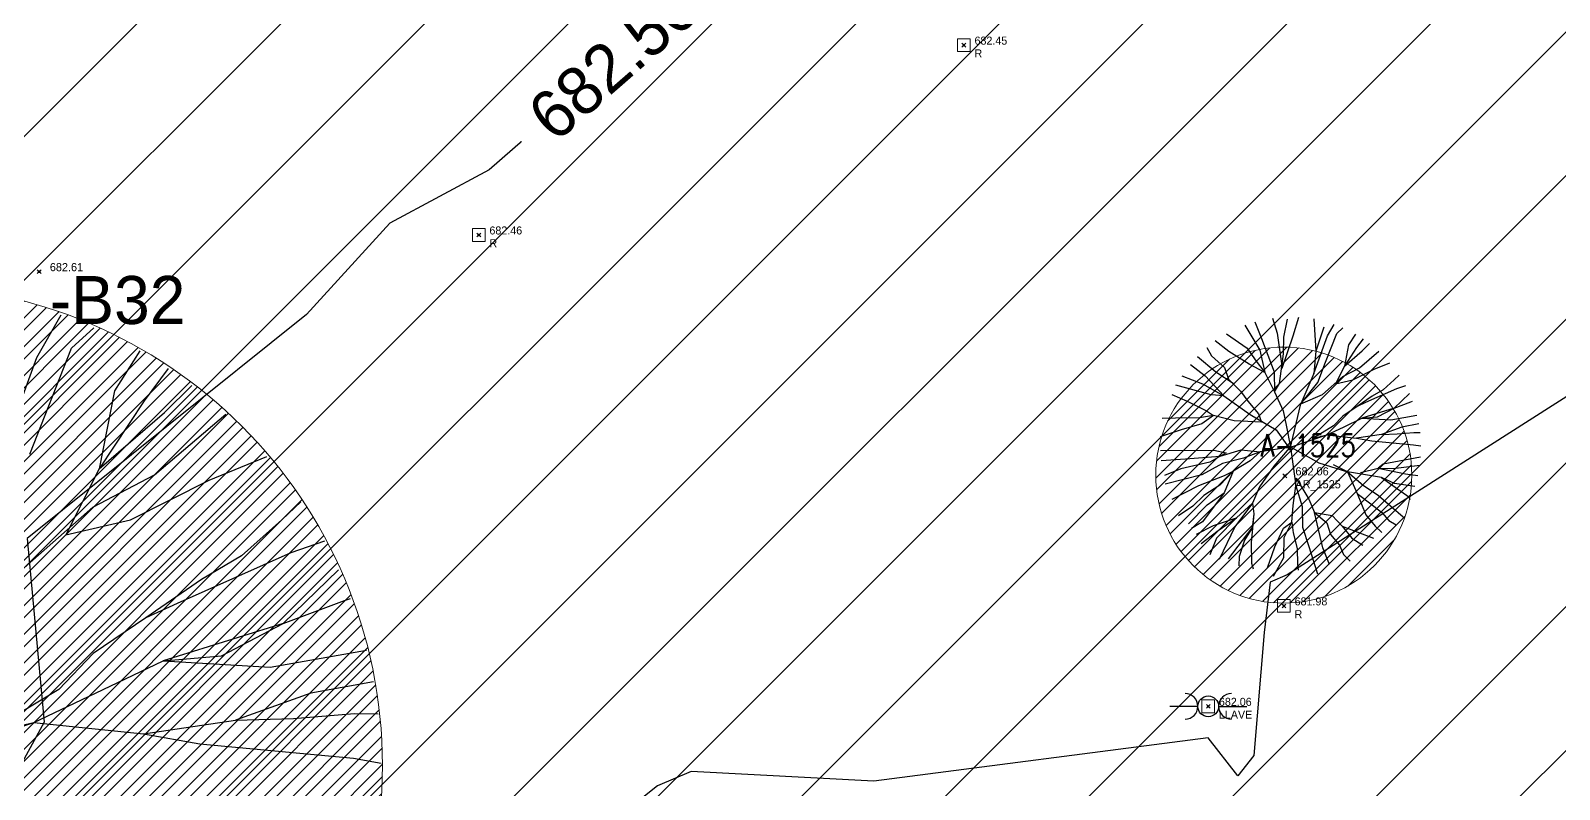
# Model space of a CAD drawing. Extents: x 350769 to 354978, y 6304672 to 6307963.
# Drawn here: x 352335.83 to 352359.71, y 6305973.74 to 6305985.59 of the extents above; entities that cross this region are included whole.
import ezdxf

# ---------------------------------------------------------------- set-up
doc = ezdxf.new("R2010")
doc.units = 0
doc.header["$PDMODE"] = 35
doc.header["$PDSIZE"] = 0.03
doc.linetypes.add('CONTINUOS', pattern=[0])
doc.linetypes.add('DASHDOT', pattern=[1, 0.5, -0.25, 0, -0.25])
doc.layers.get('0').update_dxf_attribs({"linetype": 'CONTINUOUS'})
doc.layers.get('Defpoints').update_dxf_attribs({"linetype": 'CONTINUOUS'})
for name, color, linetype in [('02_Geo ext_Acotamiento', 7, 'CONTINUOUS'), ('03_Pav ext_HCV', 34, 'CONTINUOUS'), ('03_Pav ext_Vereda HC', 42, 'CONTINUOUS'), ('03_Pav proy_Solera Tipo A', 1, 'CONTINUOUS'), ('03_S2_Pav ext_Borde vereda', 7, 'CONTINUOUS'), ('1-ARBOL NOMBRE', 3, 'CONTINUOUS'), ('1-ARBOL PTO', 7, 'CONTINUOUS'), ('C-TINN', 5, 'CONTINUOUS'), ('C-TOPO-MAJR', 9, 'CONTINUOUS'), ('C-TOPO-MINR', 8, 'CONTINUOUS'), ('Paisajismo', 253, 'CONTINUOUS'), ('V-NODE-TEXT DIC 2012', 31, 'CONTINUOUS'), ('Z-LLAV', 253, 'CONTINUOUS')]:
    doc.layers.add(name, color=color, linetype=linetype)
doc.layers.add('0_ASD_LINEA OFICIAL', color=253, linetype='DASHDOT', lineweight=20)
doc.layers.add('0_ASD_TOPOGRAFIA_ELEMENTOS', color=7, linetype='CONTINUOS', lineweight=5, true_color=0xbdbdbd)
doc.styles.add('ROMANS', font='romans.shx', dxfattribs={"width": 0.65})
doc.dimstyles.new('Principal', dxfattribs={"dimscale": 0, "dimtxt": 2, "dimasz": 2, "dimexe": 1, "dimexo": 1, "dimtad": 1, "dimrnd": 0.05, "dimzin": 1, "dimtxsty": 'ROMANS', "dimcen": 2.5, "dimclrt": 2, "dimaunit": 2, "dimadec": 0, "dimazin": 0, "dimtfac": 1, "dimtmove": 0, "dimatfit": 3, "dimfxl": 1, "dimfxlon": 1, "dimarcsym": 0})

# ---------------------------------------------------------------- blocks, each defined once
blk = doc.blocks.new('LLAV')
at = {"layer": 'Z-LLAV'}
for p, q in [((-0.4049999999997453, 0), (-1.5, 0)), ((0.4049999999997453, 0), (1.5, 0))]:
    blk.add_line(p, q, dxfattribs=at)
blk.add_circle((0, 0), 0.405, dxfattribs=at)
for centre, start, end in [((-0.9049999999997453, 0), 270, 90), ((0.9049999999997453, 0), 90, 270)]:
    blk.add_arc(centre, 0.5, start, end, dxfattribs=at)
blk = doc.blocks.new('A$C27410629')
at = {"true_color": 0x136734, "transparency": 33554559}
h = blk.add_hatch(dxfattribs=at)
h.set_pattern_fill('ANSI31', color=116, scale=0.5)
h.set_pattern_definition([(45, (-8759.562515186517, -519.1035735587502), (-1.122532015133644, 1.122532015133644), [])])
h.paths.add_polyline_path([(137.5068959888558, 1252.464406617455, 0.1176268807227723), (109.8147584422568, 1254.193915082657, 0.06692451075002814), (94.44469839795602, 1249.334472017372, 0.3153492887079504), (64.30173641118381, 1196.270282113329, 0.02268268711599586), (65.7292635223912, 1185.310127003227), (112.3603922077091, 1218.953454515778), (153.4782689701005, 1161.962272479494), (172.1053089193083, 1139.480769404351), (187.9579650288579, 1141.807885415954), (193.565073162812, 1120.465553675225), (224.197974734232, 1050.129297271156), (250.6203797236194, 989.4787086543838), (268.1526288855184, 972.7353945672494, 7.254700715645028e-06), (291.4898137452492, 983.2987389690225), (238.1945199318034, 1105.633967029937), (205.2934048173047, 1181.112163638985), (177.0531538182076, 1197.651557407602)])
at = {"true_color": 0xf8d731, "transparency": 33554559}
h = blk.add_hatch(dxfattribs=at)
h.set_pattern_fill('ANSI31', color=40, scale=0.5)
h.set_pattern_definition([(45, (-8562.389606185756, -452.7772535526492), (-1.122532015133644, 1.122532015133644), [])])
h.paths.add_polyline_path([(112.3603922079938, 1218.953454516186), (65.72926352267586, 1185.310127003635, 0.04113116297929446), (70.93430501728926, 1165.446933868518, 0.01403462391349817), (80.53034666708209, 1140.452970316796), (85.58360470618118, 1125.976145258928), (117.4026874122528, 1137.08554251631), (153.4782689703861, 1161.962272479902)], flags=17)
at = {"layer": '0_ASD_LINEA OFICIAL', "ltscale": 8, "const_width": 0.5}
blk.add_lwpolyline([(250.6203797236194, 989.4787086543838), (268.1526288854875, 972.7353945673531, 7.254700715664111e-06), (291.4898137452146, 983.2987389692971), (291.4898137452146, 983.2987389692971), (238.1945199318034, 1105.633967029937), (205.2934048173047, 1181.112163638985), (177.0531538182076, 1197.651557407602), (137.6146324061954, 1252.315079214)], format="xyb", dxfattribs=at)
blk = doc.blocks.new('1.0 - LO RECABARREN LOTEO PARQUE - VEGETACION EXISTENTE ETAPA MUNICIPAL__2024')
at = {"layer": 'Paisajismo'}
for p, q in [((352335.9284867065, 6305980.487627073), (352336.3084165989, 6305981.150015232)), ((352355.2298990869, 6305981.099989478), (352355.3006966974, 6305980.867458651)), ((352355.4065053921, 6305980.800198589), (352355.4636092538, 6305981.083574914)), ((352355.5532095394, 6305980.823741742), (352355.6407356583, 6305981.115771704)), ((352355.8750510456, 6305981.087331691), (352355.907017868, 6305980.58387196)), ((352336.4687396043, 6305980.630442317), (352336.8176985962, 6305980.948540171)), ((352354.5094603776, 6305980.855167878), (352354.834002213, 6305980.629990106)), ((352354.7950218993, 6305980.988927955), (352355.0325629329, 6305980.599877176)), ((352354.9545703667, 6305981.041664399), (352355.056805241, 6305980.780941555)), ((352355.3006966974, 6305980.867458651), (352355.3780676775, 6305980.320709637)), ((352356.0304995114, 6305980.956503408), (352355.907017868, 6305980.58387196)), ((352356.0590518739, 6305980.412913932), (352356.2357312829, 6305980.862120045)), ((352356.0891095688, 6305980.823360761), (352356.1922204865, 6305981.003129324)), ((352356.2357312829, 6305980.862120045), (352356.3304368657, 6305980.948450082)), ((352356.5251203174, 6305980.850337144), (352356.4177070908, 6305980.680834581)), ((352335.8177339653, 6305978.97526521), (352336.4687396043, 6305980.630442317)), ((352337.5350432238, 6305980.587026194), (352337.1392607353, 6305979.962464876)), ((352354.2020768785, 6305980.641382003), (352354.2754097133, 6305980.511239448)), ((352354.5449965644, 6305980.579870955), (352354.3359860945, 6305980.744926499)), ((352354.834002213, 6305980.629990106), (352354.9599231943, 6305980.446595808)), ((352355.0325629329, 6305980.599877176), (352355.1114691396, 6305980.249788378)), ((352355.056805241, 6305980.780941555), (352355.2539837064, 6305980.26002688)), ((352355.3780676775, 6305980.320709637), (352355.5532095394, 6305980.823741742)), ((352355.4016246024, 6305980.541694861), (352355.4065053921, 6305980.800198589)), ((352355.8745612992, 6305980.235380491), (352356.0891095688, 6305980.823360761)), ((352356.4177070908, 6305980.680834581), (352356.3530163823, 6305980.350988244)), ((352356.5435956958, 6305980.639508454), (352356.3530163823, 6305980.350988244)), ((352356.3530163823, 6305980.350988244), (352356.6303393884, 6305980.589184293)), ((352356.6456034262, 6305980.775599393), (352356.5435956958, 6305980.639508454)), ((352356.6303393884, 6305980.589184293), (352356.7451760957, 6305980.704495549)), ((352335.1379467443, 6305978.321112745), (352335.9284867065, 6305980.487627073)), ((352353.946795262, 6305980.37694531), (352354.1772541982, 6305980.197322845)), ((352354.0563274961, 6305980.501461887), (352354.3441258026, 6305980.262333131)), ((352354.2754097133, 6305980.511239448), (352354.4789332115, 6305980.326379943)), ((352354.8627507933, 6305980.379125838), (352354.5449965644, 6305980.579870955)), ((352355.1114691396, 6305980.249788378), (352354.8627507933, 6305980.379125838)), ((352354.9599231943, 6305980.446595808), (352355.1114691396, 6305980.249788378)), ((352355.3411041736, 6305980.077365171), (352355.4016246024, 6305980.541694861)), ((352355.907017868, 6305980.58387196), (352355.8745612992, 6305980.235380491)), ((352355.9365463722, 6305980.091982366), (352356.0590518739, 6305980.412913932)), ((352356.3530163823, 6305980.350988244), (352356.2113225744, 6305980.071282157)), ((352356.5878722401, 6305980.325350225), (352356.8905159672, 6305980.582883117)), ((352356.8198155735, 6305980.303225409), (352357.0634965075, 6305980.40311487)), ((352337.9789839392, 6305980.311642106), (352337.60311893, 6305979.81019166)), ((352353.8112062692, 6305980.200930047), (352354.1377748488, 6305980.074225447)), ((352354.1772541982, 6305980.197322845), (352354.4706358749, 6305979.886923929)), ((352354.3441258026, 6305980.262333131), (352354.6328427768, 6305980.071873393)), ((352354.4789332115, 6305980.326379943), (352354.5401861732, 6305980.144206638)), ((352354.5401861732, 6305980.144206638), (352354.7307751538, 6305979.959590267)), ((352355.1114691396, 6305980.249788378), (352355.2610612517, 6305979.949577975)), ((352355.2539837064, 6305980.26002688), (352355.2610612517, 6305979.949577975)), ((352355.8745612992, 6305980.235380491), (352355.6715247947, 6305979.76081125)), ((352356.010732322, 6305979.909563795), (352356.3265112601, 6305980.188057174)), ((352356.2113225744, 6305980.071282157), (352356.4853372292, 6305980.134269483)), ((352356.3265112601, 6305980.188057174), (352356.5878722401, 6305980.325350225)), ((352356.4853372292, 6305980.134269483), (352356.8198155735, 6305980.303225409)), ((352357.1276747998, 6305980.134141459), (352356.9566068033, 6305979.982214285)), ((352357.2079734215, 6305980.211413213), (352357.1276747998, 6305980.134141459)), ((352337.1392607353, 6305979.962464876), (352336.9008967046, 6305978.747089372)), ((352337.9227409697, 6305979.624763641), (352338.3458765485, 6305980.049647778)), ((352353.6553211045, 6305979.905321412), (352353.8969906534, 6305979.803385565)), ((352354.2691438941, 6305979.903469176), (352353.721905258, 6305980.051217057)), ((352354.1377748488, 6305980.074225447), (352354.4706358749, 6305979.886923929)), ((352354.4706358749, 6305979.886923929), (352354.2691438941, 6305979.903469176)), ((352354.4706358749, 6305979.886923929), (352354.8791485825, 6305979.594755253)), ((352354.7307751538, 6305979.959590267), (352354.8442512076, 6305979.802290637)), ((352355.2610612517, 6305979.949577975), (352355.3411041736, 6305980.077365171)), ((352355.2610612517, 6305979.949577975), (352355.3977203757, 6305979.649612838)), ((352355.6715247947, 6305979.76081125), (352355.9365463722, 6305980.091982366)), ((352355.6715247947, 6305979.76081125), (352356.010732322, 6305979.909563795)), ((352356.7865149484, 6305979.881986992), (352356.5505348816, 6305979.718355029)), ((352357.1647692149, 6305979.994856352), (352356.683267524, 6305979.779990002)), ((352356.9566068033, 6305979.982214285), (352356.7865149484, 6305979.881986992)), ((352357.3680289835, 6305979.922857641), (352357.1323104717, 6305979.694441259)), ((352357.3081253861, 6305980.043907915), (352357.1647692149, 6305979.994856352)), ((352337.60311893, 6305979.81019166), (352336.9008967046, 6305978.747089372)), ((352353.8969906534, 6305979.803385565), (352354.1961831081, 6305979.65167727)), ((352354.1961831081, 6305979.65167727), (352354.3095738894, 6305979.579649654)), ((352354.8442512076, 6305979.802290637), (352355.0087301409, 6305979.605237941)), ((352355.3977203757, 6305979.649612838), (352355.4453067288, 6305979.428908564)), ((352355.5026535536, 6305979.039931442), (352355.6715247947, 6305979.76081125)), ((352356.5505348816, 6305979.718355029), (352356.3277318739, 6305979.567404659)), ((352356.683267524, 6305979.779990002), (352356.5505348816, 6305979.718355029)), ((352357.1323104717, 6305979.694441259), (352356.6247208517, 6305979.535937536)), ((352356.8709509803, 6305979.557148179), (352357.1323104717, 6305979.694441259)), ((352357.1323104717, 6305979.694441259), (352357.3929393202, 6305979.792958049)), ((352357.3929393202, 6305979.792958049), (352357.4182230326, 6305979.800853537)), ((352336.9008967046, 6305978.747089372), (352337.9227409697, 6305979.624763641)), ((352337.7662634651, 6305978.652621688), (352338.8814062768, 6305979.601545874)), ((352353.7136436098, 6305979.539181978), (352353.5064595346, 6305979.530164496)), ((352354.0889672361, 6305979.545025907), (352353.7136436098, 6305979.539181978)), ((352354.1241417348, 6305979.448554368), (352353.8008740066, 6305979.357285239)), ((352354.3095738894, 6305979.579649654), (352354.0889672361, 6305979.545025907)), ((352354.3095738894, 6305979.579649654), (352354.1241417348, 6305979.448554368)), ((352354.6314542108, 6305979.495993167), (352354.3095738894, 6305979.579649654)), ((352355.0580247674, 6305979.475009812), (352354.6314542108, 6305979.495993167)), ((352354.8791485825, 6305979.594755253), (352355.2886359636, 6305979.354287567)), ((352355.0087301409, 6305979.605237941), (352355.0580247674, 6305979.475009812)), ((352355.4453067288, 6305979.428908564), (352355.513052122, 6305979.08432099)), ((352356.1825313831, 6305979.41498908), (352355.8684607182, 6305979.226971844)), ((352356.0763769251, 6305979.274765587), (352356.3374938545, 6305979.399132859)), ((352356.3277318739, 6305979.567404659), (352356.1825313831, 6305979.41498908)), ((352356.3374938545, 6305979.399132859), (352356.6247208517, 6305979.535937536)), ((352356.6247208517, 6305979.535937536), (352356.8709509803, 6305979.557148179)), ((352356.6247208517, 6305979.535937536), (352357.0776575293, 6305979.509636772)), ((352357.2509613757, 6305979.399254425), (352356.9304941798, 6305979.284498759)), ((352357.0776575293, 6305979.509636772), (352357.4868208431, 6305979.581645961)), ((352357.5159342763, 6305979.447030471), (352357.2509613757, 6305979.399254425)), ((352353.8008740066, 6305979.357285239), (352353.4772387072, 6305979.246548255)), ((352355.2886359636, 6305979.354287567), (352355.4523827854, 6305979.118459689)), ((352355.513052122, 6305979.08432099), (352356.0763769251, 6305979.274765587)), ((352355.8684607182, 6305979.226971844), (352356.0763769251, 6305979.274765587)), ((352356.0763769251, 6305979.274765587), (352356.541261383, 6305979.227198054)), ((352356.9304941798, 6305979.284498759), (352356.541261383, 6305979.227198054)), ((352356.541261383, 6305979.227198054), (352356.7792000299, 6305979.184204169)), ((352356.7792000299, 6305979.184204169), (352357.430881248, 6305979.123213283)), ((352356.9304941798, 6305979.284498759), (352357.1764802578, 6305979.292783622)), ((352357.1764802578, 6305979.292783622), (352357.4356448834, 6305979.313750049)), ((352357.4356448834, 6305979.313750049), (352357.5357535663, 6305979.311859906)), ((352338.6208985288, 6305978.571099003), (352339.5187827988, 6305978.939158883)), ((352353.4782275034, 6305979.033489272), (352354.3112287363, 6305979.036055947)), ((352353.8698252066, 6305978.902673269), (352354.414020475, 6305978.944117749)), ((352354.5052995117, 6305978.993442659), (352354.2492950275, 6305978.852216818)), ((352354.3112287363, 6305979.036055947), (352354.5052995117, 6305978.993442659)), ((352354.414020475, 6305978.944117749), (352354.7393173635, 6305979.041414627)), ((352354.7393173635, 6305979.041414627), (352355.0363048528, 6305979.009947533)), ((352355.0363048528, 6305979.009947533), (352354.7756774726, 6305978.911429635)), ((352355.0363048528, 6305979.009947533), (352354.8784153836, 6305978.870700843)), ((352355.513052122, 6305979.08432099), (352355.0363048528, 6305979.009947533)), ((352355.0363048528, 6305979.009947533), (352355.0363048528, 6305979.009947533)), ((352355.4902086261, 6305979.066026109), (352355.2520307163, 6305978.786067552)), ((352355.4523827854, 6305979.118459689), (352355.951675069, 6305978.837507398)), ((352355.513052122, 6305979.08432099), (352355.5956298851, 6305978.482195194)), ((352357.5423462297, 6305978.926015858), (352356.9574658506, 6305978.820558662)), ((352357.430881248, 6305979.123213283), (352357.548422899, 6305979.103318119)), ((352336.9008967046, 6305978.747089372), (352336.3788015241, 6305977.716464234)), ((352353.4882527556, 6305978.87627624), (352353.8698252066, 6305978.902673269)), ((352353.7990359911, 6305978.743870788), (352353.5437663941, 6305978.641580304)), ((352354.2492950275, 6305978.852216818), (352353.7990359911, 6305978.743870788)), ((352354.4506246348, 6305978.827058537), (352354.1238635237, 6305978.652211295)), ((352354.6165678112, 6305978.707557282), (352354.4054791082, 6305978.491737034)), ((352354.7756774726, 6305978.911429635), (352354.4506246348, 6305978.827058537)), ((352354.6165678112, 6305978.707557282), (352354.474056677, 6305978.37084609)), ((352354.4792026154, 6305978.643393017), (352354.6165678112, 6305978.707557282)), ((352354.8784153836, 6305978.870700843), (352354.6165678112, 6305978.707557282)), ((352355.2520307163, 6305978.786067552), (352355.0260551921, 6305978.467089596)), ((352355.951675069, 6305978.837507398), (352356.4019182451, 6305978.699707909)), ((352356.4019182451, 6305978.699707909), (352356.1839960271, 6305978.807261267)), ((352356.9307386113, 6305978.612144202), (352356.4019182451, 6305978.699707909)), ((352356.4019182451, 6305978.699707909), (352356.5507782663, 6305978.360723404)), ((352356.4019182451, 6305978.699707909), (352356.6437556649, 6305978.488265305)), ((352356.6042419517, 6305978.690905901), (352356.8782568548, 6305978.753893224)), ((352356.9574658506, 6305978.820558662), (352356.8782568548, 6305978.753893224)), ((352356.8782568548, 6305978.753893224), (352357.3053597788, 6305978.667930659)), ((352356.8782568548, 6305978.753893224), (352357.1120238942, 6305978.749479485)), ((352357.1120238942, 6305978.749479485), (352357.5288447898, 6305978.802053366)), ((352336.8032340278, 6305978.14674185), (352337.7662634651, 6305978.652621688)), ((352337.3884556001, 6305977.948551864), (352338.6208985288, 6305978.571099003)), ((352354.1238635237, 6305978.652211295), (352353.5518484458, 6305978.507854371)), ((352353.6634066092, 6305978.269304395), (352354.076726133, 6305978.485458089)), ((352354.076726133, 6305978.485458089), (352354.4792026154, 6305978.643393017)), ((352354.4054791082, 6305978.491737034), (352354.1565645441, 6305978.328349287)), ((352355.0260551921, 6305978.467089596), (352354.9177043799, 6305978.210539478)), ((352355.5509724192, 6305978.172723094), (352355.5956298851, 6305978.482195194)), ((352355.5956298851, 6305978.482195194), (352355.5978262396, 6305978.598521817)), ((352355.5956298851, 6305978.482195194), (352355.6930004141, 6305978.157112165)), ((352355.5978262396, 6305978.598521817), (352355.7986667908, 6305978.27148518)), ((352356.6437556649, 6305978.488265305), (352356.8865677581, 6305978.32852369)), ((352356.9307386113, 6305978.612144202), (352357.3570016142, 6305978.30667611)), ((352357.1359703827, 6305978.51776084), (352356.9307386113, 6305978.612144202)), ((352357.4533893495, 6305978.469352264), (352357.1359703827, 6305978.51776084)), ((352357.3053597788, 6305978.667930659), (352357.4998213345, 6305978.641779255)), ((352340.0511328118, 6305978.232801191), (352339.7552587437, 6305977.948080137)), ((352354.1565645441, 6305978.328349287), (352353.985252497, 6305978.163496333)), ((352354.474056677, 6305978.37084609), (352354.1342488588, 6305977.919609391)), ((352354.2073931802, 6305978.181135139), (352354.474056677, 6305978.37084609)), ((352354.9177043799, 6305978.210539478), (352354.6390176825, 6305977.840837365)), ((352354.6675696234, 6305977.982526068), (352354.9177043799, 6305978.210539478)), ((352354.9177043799, 6305978.210539478), (352354.9403993894, 6305978.04202457)), ((352355.7986667908, 6305978.27148518), (352355.8852976885, 6305978.062973019)), ((352356.5507782663, 6305978.360723404), (352356.6891476254, 6305978.027167107)), ((352356.5507782663, 6305978.360723404), (352356.7677243221, 6305978.201469084)), ((352356.7677243221, 6305978.201469084), (352356.9334219795, 6305978.069043158)), ((352356.8865677581, 6305978.32852369), (352357.2684808487, 6305977.998068236)), ((352357.3570016142, 6305978.30667611), (352357.3774310389, 6305978.267506234)), ((352335.639692274, 6305977.120585144), (352336.8032340278, 6305978.14674185)), ((352353.985252497, 6305978.163496333), (352353.7624494893, 6305978.012545962)), ((352353.9192273774, 6305977.884720144), (352354.2073931802, 6305978.181135139)), ((352354.3084716245, 6305977.857896236), (352354.6675696234, 6305977.982526068)), ((352354.6675696234, 6305977.982526068), (352354.3534974306, 6305977.662300303)), ((352354.3791224341, 6305977.781095729), (352354.6675696234, 6305977.982526068)), ((352354.9403993894, 6305978.04202457), (352354.8978515694, 6305977.593598722)), ((352354.9403993894, 6305978.04202457), (352354.9103832054, 6305977.822784425)), ((352355.5331571527, 6305977.91446466), (352355.5509724192, 6305978.172723094)), ((352355.6930004141, 6305978.157112165), (352355.6998324404, 6305977.833738589)), ((352356.0168830822, 6305977.514046523), (352355.8852976885, 6305978.062973019)), ((352355.8852976885, 6305978.062973019), (352355.8852976885, 6305978.062973019)), ((352355.8852976885, 6305978.062973019), (352356.1628039125, 6305978.017630528)), ((352355.8852976885, 6305978.062973019), (352356.0763762591, 6305977.90420818)), ((352356.1628039125, 6305978.017630528), (352356.3155243655, 6305977.849212964)), ((352356.6891476254, 6305978.027167107), (352356.8319442014, 6305977.849199789)), ((352356.9334219795, 6305978.069043158), (352357.047386094, 6305977.937592928)), ((352336.3788015241, 6305977.716464234), (352337.3884556001, 6305977.948551864)), ((352339.7552587437, 6305977.948080137), (352339.124929318, 6305977.388278359)), ((352354.1342488588, 6305977.919609391), (352353.9666421189, 6305977.815663752)), ((352354.0429105793, 6305977.726588139), (352354.3084716245, 6305977.857896236)), ((352354.1165427503, 6305977.579176986), (352354.3791224341, 6305977.781095729)), ((352354.6390176825, 6305977.840837365), (352354.3964485728, 6305977.328226611)), ((352354.5422384835, 6305977.337406246), (352354.9103832054, 6305977.822784425)), ((352354.9103832054, 6305977.822784425), (352354.790319577, 6305977.631104156)), ((352355.2668799909, 6305977.528207276), (352355.399017486, 6305977.817831103)), ((352355.399017486, 6305977.817831103), (352355.5331571527, 6305977.91446466)), ((352355.4121173623, 6305977.671083431), (352355.5331571527, 6305977.91446466)), ((352355.5331571527, 6305977.91446466), (352355.5535757777, 6305977.746751922)), ((352355.5535757777, 6305977.746751922), (352355.6171633579, 6305977.502119165)), ((352355.6998324404, 6305977.833738589), (352355.7976895617, 6305977.534506069)), ((352356.0763762591, 6305977.90420818), (352356.1376292003, 6305977.722033796)), ((352356.1376292003, 6305977.722033796), (352356.2767272408, 6305977.551321089)), ((352356.3155243655, 6305977.849212964), (352356.8069881987, 6305977.663994596)), ((352356.3155243655, 6305977.849212964), (352356.4678772576, 6305977.661328087)), ((352356.8319442014, 6305977.849199789), (352356.9372494163, 6305977.749838626)), ((352357.047386094, 6305977.937592928), (352357.1625704212, 6305977.870769442)), ((352340.4201599336, 6305977.61559914), (352339.8919394895, 6305977.434860227)), ((352354.3534974306, 6305977.662300303), (352354.2511323224, 6305977.40132627)), ((352354.790319577, 6305977.631104156), (352354.7078362704, 6305977.374065636)), ((352354.8978515694, 6305977.593598722), (352354.9015268083, 6305977.272198701)), ((352355.1534883023, 6305977.199280458), (352355.2668799909, 6305977.528207276)), ((352355.4062604104, 6305977.360878741), (352355.4121173623, 6305977.671083431)), ((352355.6171633579, 6305977.502119165), (352355.6223091127, 6305977.258589664)), ((352355.7976895617, 6305977.534506069), (352355.9319082807, 6305977.105288528)), ((352356.1190642263, 6305977.249210468), (352356.0168830822, 6305977.514046523)), ((352356.2767272408, 6305977.551321089), (352356.3387123137, 6305977.407922965)), ((352356.4678772576, 6305977.661328087), (352356.6411811039, 6305977.550945739)), ((352339.8919394895, 6305977.434860227), (352338.117763779, 6305976.643148242)), ((352339.124929318, 6305977.388278359), (352338.4981966539, 6305977.018973676)), ((352354.7078362704, 6305977.374065636), (352354.7051518554, 6305977.23188961)), ((352354.9015268083, 6305977.272198701), (352354.9290937919, 6305977.184042618)), ((352355.2454409871, 6305977.066530274), (352355.4062604104, 6305977.360878741)), ((352355.6223091127, 6305977.258589664), (352355.6302113741, 6305977.161067559)), ((352356.3387123137, 6305977.407922965), (352356.4402300122, 6305977.302567434)), ((352338.4981966539, 6305977.018973676), (352337.6286875522, 6305976.416043594)), ((352340.6408850306, 6305977.169568608), (352339.7723396732, 6305976.3279292)), ((352338.117763779, 6305976.643148242), (352337.6286875522, 6305976.416043594)), ((352339.7723396732, 6305976.3279292), (352340.7326714458, 6305976.69093124)), ((352340.7326714458, 6305976.69093124), (352340.8258336286, 6305976.720023526)), ((352337.6286875522, 6305976.416043594), (352336.807731589, 6305975.85984102)), ((352339.7723396732, 6305976.3279292), (352337.9020385055, 6305975.743894997)), ((352338.8093157209, 6305975.822049256), (352339.7723396732, 6305976.3279292)), ((352336.807731589, 6305975.85984102), (352336.2727154326, 6305975.298239633)), ((352337.9020385055, 6305975.743894997), (352338.8093157209, 6305975.822049256)), ((352339.5709615166, 6305975.646985314), (352341.0785940475, 6305975.912315543)), ((352336.8437012839, 6305975.239814661), (352337.9020385055, 6305975.743894997)), ((352337.9020385055, 6305975.743894997), (352339.5709615166, 6305975.646985314)), ((352341.1858674945, 6305975.41630164), (352340.2095293151, 6305975.240262593)), ((352336.2727154326, 6305975.298239633), (352335.1154681052, 6305974.605457825)), ((352335.8815710932, 6305974.781562079), (352336.8437012839, 6305975.239814661)), ((352340.2095293151, 6305975.240262593), (352339.0287128703, 6305974.81742562)), ((352339.935090839, 6305974.847952623), (352340.8900274313, 6305974.925207028)), ((352340.8900274313, 6305974.925207028), (352341.2588950738, 6305974.918242468)), ((352333.8059040673, 6305974.079836239), (352335.8815710932, 6305974.781562079)), ((352335.1154681052, 6305974.605457825), (352335.8815710932, 6305974.781562079)), ((352335.8815710932, 6305974.781562079), (352337.5945177535, 6305974.60629133)), ((352337.5945177535, 6305974.60629133), (352339.0287128703, 6305974.81742562)), ((352339.0287128703, 6305974.81742562), (352339.935090839, 6305974.847952623)), ((352337.5945177535, 6305974.60629133), (352338.4712435799, 6305974.447872973)), ((352338.4712435799, 6305974.447872973), (352340.8724749981, 6305974.223141572)), ((352340.8724749981, 6305974.223141572), (352341.3055774071, 6305974.149834429))]:
    blk.add_line(p, q, dxfattribs=at)
blk = doc.blocks.new('*D1316')
at = {"layer": '02_Geo ext_Acotamiento', "color": 0, "lineweight": -2, "transparency": 16777216}
for p, q in [((352355.5308734658, 6306010.041463003), (352352.924081706, 6306005.198464271)), ((352354.0416079992, 6306005.164774745), (352400.3928901278, 6305980.215740688)), ((352403.6432460425, 6305984.14450467), (352401.0364542827, 6305979.301505938))]:
    blk.add_line(p, q, dxfattribs=at)
at = {"layer": '02_Geo ext_Acotamiento', "color": 0, "transparency": 16777216}
for points in [[(352354.120601689, 6306005.311532282), (352353.9626143095, 6306005.018017207), (352353.1610627752, 6306005.638736883)], [(352400.4718838176, 6305980.362498226), (352400.3138964381, 6305980.068983151), (352401.2734353519, 6305979.741778551)]]:
    blk.add_solid(points, dxfattribs=at)
at = {"layer": 'Defpoints', "color": 0, "transparency": 16777216}
for p in [(352356.1511629219, 6306011.193860788), (352404.2635354986, 6305985.296902455), (352401.2734353519, 6305979.741778551)]:
    blk.add_point(p, dxfattribs=at)
at = {"layer": '02_Geo ext_Acotamiento', "color": 2, "transparency": 16777216, "insert": (352377.6474825521, 6305993.48956216), "char_height": 1, "attachment_point": 5, "rotation": 331.7082035642756, "style": 'ROMANS'}
blk.add_mtext('54,65', dxfattribs=at)
blk = doc.blocks.new('TOPOGRAFIA')
at = {"layer": '0_ASD_TOPOGRAFIA_ELEMENTOS', "true_color": 0xf26507}
h = blk.add_hatch(dxfattribs=at)
h.set_pattern_fill('ANSI31', color=30, scale=0.1)
h.set_pattern_definition([(45, (384031.0516176256, 6301234.35776002), (-0.2245064030267289, 0.2245064030267289), [])])
edge = h.paths.add_edge_path()
edge.add_arc((390333.8258349665, 6302974.109936333), 7.5, 0, 360)
h = blk.add_hatch(dxfattribs=at)
h.set_pattern_fill('ANSI31', color=30, scale=0.1)
h.set_pattern_definition([(45, (384052.6319089335, 6301238.895179479), (-0.2245064030267289, 0.2245064030267289), [])])
edge = h.paths.add_edge_path()
edge.add_arc((390355.4061262744, 6302978.647355794), 2, 0, 360)
at = {"layer": '0_ASD_TOPOGRAFIA_ELEMENTOS', "color": 30, "true_color": 0xf26507}
for centre, radius in [((390333.8258349665, 6302974.109936333), 7.5), ((390355.4061262744, 6302978.647355794), 2)]:
    blk.add_circle(centre, radius, dxfattribs=at)
at = {"layer": '1-ARBOL PTO', "color": 9, "lineweight": 0, "true_color": 0xbdbdbd}
blk.add_point((390355.421, 6302978.636), dxfattribs=at)
at = {"layer": 'C-TINN', "color": 9, "linetype": 'Continuous', "lineweight": 0, "true_color": 0xbdbdbd}
for points, elevation in [([(390350.308, 6302985.265000001), (390350.308, 6302985.465), (390350.508, 6302985.465), (390350.508, 6302985.265000001), (390350.308, 6302985.265000001)], 682.45), ([(390342.73, 6302982.299000001), (390342.73, 6302982.499), (390342.93, 6302982.499), (390342.93, 6302982.299000001), (390342.73, 6302982.299000001)], 682.461), ([(390355.308, 6302976.504000001), (390355.308, 6302976.704), (390355.508, 6302976.704), (390355.508, 6302976.504000001), (390355.308, 6302976.504000001)], 681.98), ([(390354.126, 6302974.935000001), (390354.126, 6302975.135), (390354.326, 6302975.135), (390354.326, 6302974.935000001), (390354.126, 6302974.935000001)], 682.056)]:
    blk.add_lwpolyline(points, dxfattribs=dict(at, elevation=elevation))
for p in [(390350.408, 6302985.365, 682.45), (390342.83, 6302982.399, 682.461), (390355.408, 6302976.604, 681.98), (390354.226, 6302975.035, 682.056)]:
    blk.add_point(p, dxfattribs=at)
at = {"layer": 'C-TOPO-MAJR', "color": 9, "linetype": 'Continuous', "lineweight": -3, "true_color": 0xbdbdbd, "elevation": 682.5}
blk.add_lwpolyline([(390385.0110769231, 6302995.486230769), (390373.3217818182, 6302994.173236364), (390372.4385581395, 6302994.092706977), (390364.3666758621, 6302990.487310345), (390363.9083735537, 6302990.362213223), (390362.60284, 6302990.001184), (390355.252939394, 6302987.99548052), (390348.8489376694, 6302988.351766938), (390348.5420311111, 6302988.261497778), (390342.9938616601, 6302983.415158103), (390341.4430813954, 6302982.58583721), (390340.1402380952, 6302981.157809524), (390335.7771690821, 6302977.656294687), (390336.0430548781, 6302974.787862805), (390334.8201766562, 6302972.563362776)], dxfattribs=at)
at = {"layer": 'C-TOPO-MINR', "color": 9, "linetype": 'Continuous', "lineweight": -3, "true_color": 0xbdbdbd, "elevation": 682}
blk.add_lwpolyline([(390379.684199005, 6302984.140099503), (390376.0147878788, 6302984.443811448), (390370.2033647059, 6302984.290552941), (390365.5125057852, 6302983.010147108), (390364.152575, 6302982.634075), (390355.4591057692, 6302977.088615385), (390355.1952340425, 6302976.976808511), (390355.0969473684, 6302976.191105263), (390354.9369026549, 6302974.269707965), (390354.6874064838, 6302973.949354115), (390354.2240580645, 6302974.544006452), (390348.9993333333, 6302973.867711111), (390346.147876033, 6302974.016446281), (390345.6202141414, 6302973.793666666), (390345.1861867955, 6302973.445344605), (390345.2031158537, 6302973.262710365), (390344.8844306784, 6302972.683), (390342.52885, 6302964.87065), (390342.0018954424, 6302963.403924933), (390341.9892973621, 6302963.388019185), (390341.9728654822, 6302963.347017766), (390337.2810485437, 6302953.110286849)], dxfattribs=at)
at = {"layer": 'V-NODE-TEXT DIC 2012', "color": 9, "lineweight": 0, "true_color": 0xbdbdbd}
for p in [(390350.408, 6302985.365), (390342.83, 6302982.399), (390335.963, 6302981.826), (390355.421, 6302978.636), (390355.408, 6302976.604), (390354.226, 6302975.035)]:
    blk.add_point(p, dxfattribs=at)
at = {"layer": 'Z-LLAV', "color": 9, "lineweight": 0, "true_color": 0xbdbdbd, "xscale": 0.4, "yscale": 0.4, "zscale": 0.4}
blk.add_blockref('LLAV', (390354.226, 6302975.035), dxfattribs=at)
at = {"layer": '1-ARBOL NOMBRE', "color": 9, "lineweight": 0, "true_color": 0xbdbdbd, "style": 'ROMANS', "width": 0.8}
blk.add_text('A-1525', height=0.35, dxfattribs=at).set_placement((390355.0440668353, 6302978.936000003))
at = {"layer": 'V-NODE-TEXT DIC 2012', "color": 9, "lineweight": 0, "true_color": 0xbdbdbd}
for s, height, p in [('682.45', 0.125, (390350.5747893219, 6302985.373210678)), ('R', 0.125, (390350.5747893219, 6302985.173210679)), ('682.46', 0.125, (390342.9967893219, 6302982.407210678)), ('R', 0.125, (390342.9967893219, 6302982.207210679)), ('682.61', 0.127, (390336.1297893219, 6302981.833210678)), ('-B32', 0.75, (390336.1297893219, 6302981.008210679)), ('682.06', 0.127, (390355.5877893218, 6302978.643210677)), ('AR_1525', 0.127, (390355.5877893218, 6302978.441210678)), ('681.98', 0.125, (390355.5747893219, 6302976.612210678)), ('R', 0.125, (390355.5747893219, 6302976.412210679)), ('682.06', 0.125, (390354.3927893219, 6302975.043210678)), ('LLAVE', 0.125, (390354.3927893219, 6302974.843210679))]:
    blk.add_text(s, height=height, dxfattribs=at).set_placement(p)
at = {"layer": 'C-TOPO-MAJR', "color": 9, "linetype": 'Continuous', "lineweight": 0, "true_color": 0xbdbdbd, "insert": (390344.9371775104, 6302985.112649282, 682.5), "char_height": 0.75, "width": 3.751428571428572, "attachment_point": 5, "rotation": 41.13729291593926, "bg_fill": 3, "box_fill_scale": 1.042333333333333, "bg_fill_color": 256, "bg_fill_true_color": 13158600, "bg_fill_transparency": 0}
blk.add_mtext('682.50', dxfattribs=at)

msp = doc.modelspace()

# ---------------------------------------------------------------- hatches: boundary and pattern name
at = {"layer": '03_Pav ext_HCV'}
h = msp.add_hatch(dxfattribs=at)
h.set_pattern_fill('SWAMP', color=256, scale=0.025, angle=-5.87842838446813e-10, style=0)
h.set_pattern_definition([(359.9999999994121, (0, 0), (0.3175000000056422, 0.5499261309017425), [0.079375, -0.555625]), (90, (0.0396875, -4.072298054325074e-13), (-0.3174999999943578, 0.5499261309082575), [0.0396875, -1.06016476181]), (90, (0.049609375, -5.089262344881718e-13), (-0.3174999999943578, 0.5499261309082575), [0.03175, -1.06810226181]), (90, (0.029765625, -3.05311331771918e-13), (-0.3174999999943578, 0.5499261309082575), [0.03175, -1.06810226181]), (59.99999999941215, (0.05953125000000001, -6.108447081487611e-13), (-0.3174999995629745, 0.5499261311573168), [0.0254, -0.6096]), (119.9999999994121, (0.01984375, -2.036149027162537e-13), (-0.6349999995686166, 2.555744082988348e-10), [0.02539999999999999, -0.6095999999999997])])
edge = h.paths.add_edge_path()
edge.add_arc((352322.619927122, 6305957.952454516), 80.08939411852869, 61.47306009504361, 125.474074679176)
edge.add_arc((352321.2207757978, 6305962.994508756), 75.19250834106197, 126.8356006899431, 131.1207315314658)
edge.add_arc((352321.2207751991, 6305962.99450948), 75.19250740217743, 131.1207315504124, 162.7233444990002)
edge.add_arc((352299.0098645174, 6305969.946323255), 51.91913778424347, 162.769511835717, 181.5472097706088)
edge.add_line((352247.1096555825, 6305968.544474194), (352254.11489188, 6305968.473110226))
edge.add_arc((352299.0099400221, 6305969.94632122), 44.91921301972378, 162.4640258048755, 181.8794610623626, ccw=False)
edge.add_arc((352321.2207752036, 6305962.994509478), 68.1925074070583, 131.120731549531, 162.5173611113209, ccw=False)
edge.add_arc((352279.6623574644, 6306010.599035608), 4.99999999511551, 112.33172781377209, 131.1207315448529, ccw=False)
edge.add_line((352277.762515263, 6306015.224032857), (352283.6096528716, 6306017.625902134))
edge.add_arc((352283.8376339361, 6306017.070902464), 0.5999999996039481, -36.06801098736048, 112.3317278488226, ccw=False)
edge.add_line((352284.3226251645, 6306016.717655372), (352280.5182882363, 6306011.50930614))
edge.add_arc((352276.4806811295, 6306014.458497359), 4.999999999650124, 311.0019859931714, 323.8544696634246, ccw=False)
edge.add_arc((352321.2207752049, 6305962.994509477), 63.19250740856091, 131.0019859967045, 162.3975793612382)
edge.add_line((352260.9870741788, 6305982.104565816), (352259.4697379309, 6305977.322016968))
edge.add_arc((352329.3286668259, 6305955.158210923), 73.29054676273348, 162.3975793614011, 169.5581932157914)
edge.add_line((352257.2518488735, 6305968.441153317), (352264.3677510897, 6305968.368661969))
edge.add_arc((352329.328666818, 6305955.158210922), 66.2905467553442, 162.3975793610692, 168.5050789161063, ccw=False)
edge.add_line((352266.1419831768, 6305975.205145839), (352267.6593194248, 6305979.987694686))
edge.add_arc((352321.2207752089, 6305962.994509473), 56.19250741357776, 131.6981191326176, 162.3975793608672, ccw=False)
edge.add_arc((352256.6228667465, 6306039.255840346), 43.79092323785886, 308.4295388356934, 322.1572298501613)
edge.add_arc((352311.1196399244, 6305997.456961951), 24.89213509479481, 133.5611589344882, 143.1358287319911, ccw=False)
edge.add_arc((352314.6003614612, 6305991.279121158), 31.81485186321546, 104.643980751415, 130.4349182121786, ccw=False)
edge.add_arc((352322.6190903757, 6305957.949121572), 66.09274697598896, 63.24960656592111, 104.0648960359133, ccw=False)
edge.add_arc((352351.0173937814, 6306014.289436486), 3.000000000966762, 23.066713618244307, 63.2489537663007, ccw=False)
edge.add_line((352353.7775416014, 6306015.464844507), (352355.0256382796, 6306012.534005799))
edge.add_arc((352357.7857860881, 6306013.709413815), 2.999999988096044, 203.0667136067317, 239.1495079688138)
edge.add_line((352356.2473872155, 6306011.133888852), (352356.61527247, 6306010.904603812))
edge.add_arc((352584.9094736061, 6306378.55831641), 432.7672522953011, 238.1618283223467, 245.3281581197215)
edge.add_arc((352405.5157971045, 6305988.023042744), 2.999999999582114, 245.3281581182463, 280.552718719417)
edge.add_line((352406.0652175725, 6305985.073782303), (352409.3647523095, 6305985.688455695))
edge.add_arc((352409.9141727776, 6305982.739195254), 3.000000000501907, 66.0688925393651, 100.55271871615957, ccw=False)
edge.add_arc((352454.232007788, 6306082.601662854), 106.254670083535, 246.0688925455862, 268.0212033039081)
edge.add_arc((352451.0203387033, 6305990.059486728), 13.65678896145234, 268.0812174210845, 272.7008197288796)
edge.add_arc((352446.0283097071, 6306093.28206499), 116.9999999781904, 272.7608379982536, 279.7374951372363)
edge.add_arc((352596.0415865867, 6305224.025225505), 765.1063098174097, 98.36767084347122, 99.79971047001652, ccw=False)
edge.add_arc((352463.4927121162, 6306123.845761899), 144.4245562750382, 278.4436931224526, 283.1729189080482)
edge.add_arc((352463.4927114095, 6306123.845764496), 144.4245589651982, 283.1729189461994, 283.6462633768381)
edge.add_line((352497.5663418849, 6305983.498192595), (352495.9099347821, 6305990.600186132))
edge.add_line((352495.9099347821, 6305990.600186132), (352492.9982529592, 6305990.597078585))
edge.add_arc((352492.997149095, 6305991.19707757), 0.5999999999169152, 117.2317257187984, 270.1054113283246, ccw=False)
edge.add_line((352492.7225948891, 6305991.73057545), (352495.3422021209, 6305993.034390673))
edge.add_line((352495.3422021209, 6305993.034390673), (352493.6820656086, 6306000.152374386))
edge.add_arc((352516.413915744, 6305900.00095254), 102.6988038310602, 102.7880341013109, 109.8631656702423)
edge.add_arc((352446.0283097106, 6306093.282064974), 102.9999999628794, 275.4077953889236, 290.1557928994871, ccw=False)
edge.add_line((352455.7354173818, 6305990.740502411), (352459.2428169689, 6305990.830949344))
edge.add_line((352459.2428169689, 6305990.830949344), (352455.7354173818, 6305990.740502411))
edge.add_arc((352446.0283097163, 6306093.282064981), 102.9999999688386, 272.77670023942414, 275.4077953854228, ccw=False)
edge.add_arc((352454.2320077872, 6306082.601662847), 92.2546700768757, 261.64112423867033, 268.00350096024573, ccw=False)
edge.add_line((352440.8206754049, 6305991.327020614), (352444.24992591, 6305990.587070875))
edge.add_line((352444.24992591, 6305990.587070875), (352440.8206754049, 6305991.327020614))
edge.add_arc((352454.2320077868, 6306082.601662848), 92.25467007774816, 245.5772461335216, 261.641124238969, ccw=False)
edge.add_line((352416.0878331155, 6305998.601983743), (352416.6023085983, 6305998.041795899))
edge.add_line((352416.6023085983, 6305998.041795899), (352413.0038271977, 6305999.99411206))
edge.add_arc((352584.9094735776, 6306378.558316335), 415.767252216234, 237.3938080027654, 245.5772461332602, ccw=False)
at = {"layer": '03_Pav ext_Vereda HC'}
h = msp.add_hatch(dxfattribs=at)
h.set_pattern_fill('DOTS', color=256, scale=0.2, style=0)
h.set_pattern_definition([(0, (0, 0), (0.15875, 0.3175), [0, -0.3175])])
h.paths.add_polyline_path([(352533.7781987465, 6305988.647630177, 0.001234498587345054), (352535.675126165, 6305989.286498093), (352535.0273047538, 6305991.17866681, -0.001236873237655371), (352533.135689451, 6305990.541615871, -0.02053009870907239), (352503.8853697219, 6305981.940228953), (352503.2840382411, 6305984.518491437), (352499.4039184833, 6305983.544208242), (352499.9993888386, 6305980.991075858, -0.008887102906639828), (352487.1047705442, 6305978.156272031, -0.01455549524336389), (352464.6282001356, 6305974.170378275, -0.008990183444713605), (352459.9926205119, 6305973.570179023), (352460.1984365283, 6305971.58073849, 0.009019331760126793), (352464.9206284034, 6305972.191872346, 0.01455169346436648), (352487.5052945014, 6305976.196778146, 0.03211359260083807)])
h.paths.add_polyline_path([(352453.0159213872, 6305972.983824089, -0.006800505392013569), (352449.4833227422, 6305972.830716716, -0.009066641678675507), (352444.7696182578, 6305972.776126778), (352444.5771080579, 6305970.777466943, 0.01638310348206576), (352453.2219476647, 6305970.992351152)])
h.paths.add_polyline_path([(352389.6460369565, 6305991.879874823, -0.01753322086345317), (352376.9513572304, 6305998.31509122), (352352.1532079588, 6306011.99899601, 0.04440363374849853), (352342.0535807689, 6306016.089608755, 0.1133237876608219), (352314.4714570942, 6306018.047333277), (352314.9360717349, 6306016.097052595, -0.1572406347358349), (352351.2139975071, 6306010.232972499), (352375.9850852466, 6305996.564000573, 0.01750636999426037), (352388.7848668274, 6305990.074641938, -0.0115901603268221), (352405.9871731158, 6305981.141781882, 0.08676206377402094), (352437.5751283566, 6305971.093253941), (352437.7670282808, 6305973.085577833, -0.0864982168626583), (352406.9311932966, 6305982.905094895, 0.01159024218480682)])
h.paths.add_polyline_path([(352298.9308368328, 6306011.291528256, -0.04076991370934013), (352308.0869286793, 6306014.635858133), (352307.6251471448, 6306016.57596012, 0.04303443395370096), (352297.5531387314, 6306012.854879401, 0.2722251189562815), (352266.1428912832, 6305966.550484804), (352264.4334961653, 6305966.567898809, 0.01531595787327513), (352263.8567137016, 6305962.573567073), (352266.0299973136, 6305962.551427328, 0.02154698335859366), (352266.2729303729, 6305957.80291892, 0.06328346041658212), (352273.0108519612, 6305926.495241333, 0.007703608626722357), (352278.1261176605, 6305912.650623268), (352279.9891282905, 6305913.378097652, -0.007677046379327455), (352274.9122720578, 6305927.117035691, -0.06339052285138146), (352268.2648698924, 6305957.982510693, -0.3183358391945924)])
at = {"layer": '0_ASD_TOPOGRAFIA_ELEMENTOS'}
h = msp.add_hatch(dxfattribs=at)
h.set_pattern_fill('ANSI31', color=256, scale=0.1)
h.set_pattern_definition([(45, (346031.0516176256, 6304234.35776002), (-0.2245064030267289, 0.2245064030267289), [])])
edge = h.paths.add_edge_path()
edge.add_arc((352333.8258349666, 6305974.109936333), 7.5, 0, 360)
h = msp.add_hatch(dxfattribs=at)
h.set_pattern_fill('ANSI31', color=256, scale=0.1)
h.set_pattern_definition([(45, (346052.6319089335, 6304238.895179479), (-0.2245064030267289, 0.2245064030267289), [])])
edge = h.paths.add_edge_path()
edge.add_arc((352355.4061262744, 6305978.647355794), 2, 0, 360)

# ---------------------------------------------------------------- linework, layer by layer
at = {"layer": '03_Pav proy_Solera Tipo A', "linetype": 'CONTINUOS', "ltscale": 0.1}
msp.add_lwpolyline([(352306.5270015064, 6306022.052577449, 0.15, 0.15, -0.1801283795097653), (352352.3677380225, 6306016.96834866, 0.15, 0.15, -0.1771469914693911), (352353.7775416014, 6306015.464844507, 0.15, 0.15, 0), (352355.0256382797, 6306012.534005799, 0.15, 0.15, 0.1490816954832991), (352356.1511629222, 6306011.193860788, 0.15, 0.15, 0), (352356.6152724701, 6306010.904603812, 0.15, 0.15, 0.03127920765324992), (352404.2635354982, 6305985.296902456, 0.15, 0.15, 0.1549219160195402), (352406.0652636653, 6305985.07379089, 0.15, 0.15, 0), (352409.3647523085, 6305985.688455695, 0.15, 0.15, -0.1516099280821752), (352411.1310864787, 6305985.481296829, 0.15, 0.15, 0.09600108608075081), (352450.5302618403, 6305976.411493857, 0.15, 0.15, 0.02076076245267907), (352451.6638567296, 6305976.417867715, 0.15, 0.15, 0.03092217794464216), (352466.0342140601, 6305978.005164503, 0.15, 0.15, -0.006176517371392956), (352484.699637598, 6305980.9866748, 0.15, 0.15, 0.02063806963239604), (352496.4057222297, 6305983.221488672, 0.15, 0.15, 0.005181598086193153), (352499.3130523285, 6305983.933805004, 0, 0, 0)], format="xyseb", dxfattribs=at)
at = {"layer": '0_ASD_TOPOGRAFIA_ELEMENTOS'}
for centre, radius in [((352333.8258349666, 6305974.109936333), 7.5), ((352355.4061262744, 6305978.647355794), 2)]:
    msp.add_circle(centre, radius, dxfattribs=at)

# ---------------------------------------------------------------- block references
at = {"layer": '03_S2_Pav ext_Borde vereda', "linetype": 'Continuous'}
msp.add_blockref('A$C27410629', (352203.9623478023, 6304761.713605438), dxfattribs=at)
at = {"layer": 'Paisajismo'}
msp.add_blockref('1.0 - LO RECABARREN LOTEO PARQUE - VEGETACION EXISTENTE ETAPA MUNICIPAL__2024', (0, 0), dxfattribs=at)
at = {"layer": 'Z-LLAV', "xscale": 0.4, "yscale": 0.4, "zscale": 0.4}
msp.add_blockref('LLAV', (352354.226, 6305975.035), dxfattribs=at)

# ---------------------------------------------------------------- dimensions: what is measured, and where the dimension line sits
at = {"layer": '02_Geo ext_Acotamiento'}
dim = msp.add_aligned_dim(p1=(352356.1511629222, 6306011.193860788), p2=(352404.2635354988, 6305985.296902455), distance=-6.308732082229488, dimstyle='Principal', override={"dimaunit": 0, "dimfxl": 10, "dimarcsym": 1}, dxfattribs=at)
dim.commit()
dim.dimension.update_dxf_attribs({"geometry": '*D1316', "text_midpoint": (352377.6474825521, 6305993.48956216)})

# ---------------------------------------------------------------- next in the draw order: block references
at = {"layer": '0_ASD_TOPOGRAFIA_ELEMENTOS', "color": 30, "true_color": 0xf26507}
msp.add_blockref('TOPOGRAFIA', (-38000, 3000), dxfattribs=at)

doc.saveas('drawing.dxf')
